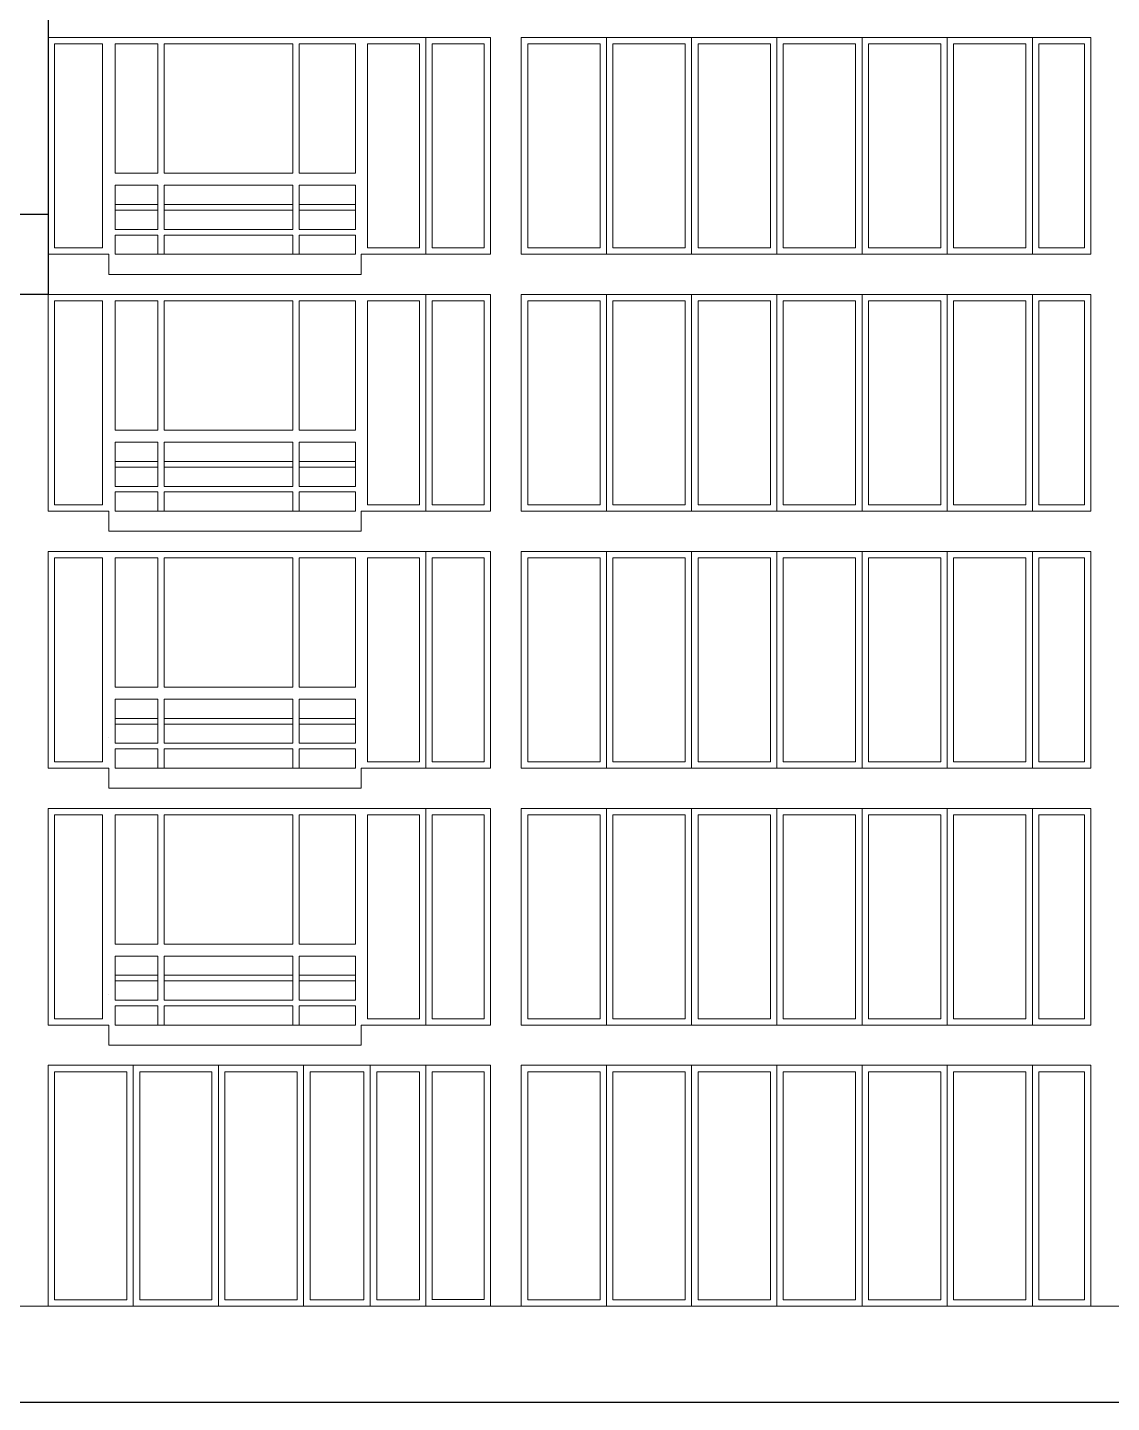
# Model space of a CAD drawing. Header units: millimetres. Extents: x -689206 to 4969298, y -1019800 to 703299.
# Drawn here: x 738165 to 751656, y -796870 to -779745 of the extents above; entities that cross this region are included whole.
import ezdxf

# ---------------------------------------------------------------- set-up
doc = ezdxf.new("R2010")
doc.units = ezdxf.units.MM
doc.layers.add('РАЗМЕРЫ', color=7, linetype='Continuous', lineweight=9)

msp = doc.modelspace()

# ---------------------------------------------------------------- linework, layer by layer
at = {"layer": 'РАЗМЕРЫ', "lineweight": 30, "ltscale": 35}
for p, q in [((738420.7, -775469.6), (738420.7, -783069.6)), ((729698.7, -782069.6), (738420.7, -782069.6)), ((738420.7, -783069.6), (729190.8, -783069.6)), ((767512.8, -796869.6), (729190.8, -796869.6))]:
    msp.add_line(p, q, dxfattribs=at)
at = {"layer": 'РАЗМЕРЫ', "lineweight": 5, "ltscale": 35}
for p, q in [((738420.7, -782569.6), (738420.7, -779869.6)), ((738420.7, -779869.6), (743927.7, -779869.6)), ((743122.6, -782569.6), (743122.6, -779869.6)), ((743927.7, -779869.6), (743927.7, -782569.6)), ((744310.7, -779869.6), (744310.7, -782569.6)), ((744310.7, -779869.6), (751400.7, -779869.6)), ((745370.7, -782489.6), (745370.7, -779869.6)), ((745370.7, -779869.6), (745370.7, -782569.6)), ((745370.7, -782569.6), (745370.7, -779869.6)), ((746430.7, -782489.6), (746430.7, -779869.6)), ((746430.7, -779869.6), (746430.7, -782569.6)), ((746430.7, -782569.6), (746430.7, -779869.6)), ((747490.7, -782489.6), (747490.7, -779869.6)), ((747490.7, -779869.6), (747490.7, -782569.6)), ((747490.7, -782569.6), (747490.7, -779869.6)), ((748550.7, -782489.6), (748550.7, -779869.6)), ((748550.7, -779869.6), (748550.7, -782569.6)), ((748550.7, -782569.6), (748550.7, -779869.6)), ((749610.7, -782489.6), (749610.7, -779869.6)), ((749610.7, -779869.6), (749610.7, -782569.6)), ((749610.7, -782569.6), (749610.7, -779869.6)), ((750670.7, -782489.6), (750670.7, -779869.6)), ((750670.7, -779869.6), (750670.7, -782569.6)), ((750670.7, -782569.6), (750670.7, -779869.6)), ((751400.7, -779869.6), (751400.7, -782569.6)), ((738500.7, -782489.6), (738500.7, -779949.6)), ((738500.7, -779949.6), (739097.4, -779949.6)), ((739097.4, -779949.6), (739097.4, -782489.6)), ((739257.4, -781559.2), (739257.4, -779949.6)), ((739786.1, -779949.6), (739257.4, -779949.6)), ((739786.1, -781559.2), (739786.1, -779949.6)), ((739866.1, -779949.6), (739866.1, -781559.2)), ((741466.1, -779949.6), (739866.1, -779949.6)), ((741466.1, -781559.2), (741466.1, -779949.6)), ((741546.1, -779949.6), (741546.1, -781559.2)), ((742247.4, -779949.6), (741546.1, -779949.6)), ((742247.4, -781559.2), (742247.4, -779949.6)), ((742397.4, -782489.6), (742397.4, -779949.6)), ((742397.4, -779949.6), (743042.6, -779949.6)), ((743042.6, -782489.6), (743042.6, -779949.6)), ((743202.6, -779949.6), (743847.7, -779949.6)), ((743202.6, -779949.6), (743202.6, -782489.6)), ((743847.7, -779949.6), (743847.7, -782489.6)), ((744390.7, -779949.6), (744390.7, -782489.6)), ((744390.7, -779949.6), (745290.7, -779949.6)), ((745290.7, -779949.6), (745290.7, -782489.6)), ((745290.7, -782489.6), (745290.7, -779949.6)), ((745290.7, -782489.6), (745290.7, -779949.6)), ((745450.7, -782489.6), (745450.7, -779949.6)), ((745450.7, -779949.6), (746350.7, -779949.6)), ((746350.7, -779949.6), (746350.7, -782489.6)), ((746350.7, -779949.6), (746350.7, -782489.6)), ((746350.7, -782489.6), (746350.7, -779949.6)), ((746350.7, -782489.6), (746350.7, -779949.6)), ((746510.7, -782489.6), (746510.7, -779949.6)), ((746510.7, -779949.6), (747410.7, -779949.6)), ((747410.7, -779949.6), (747410.7, -782489.6)), ((747410.7, -779949.6), (747410.7, -782489.6)), ((747410.7, -779949.6), (747410.7, -782489.6)), ((747410.7, -782489.6), (747410.7, -779949.6)), ((747410.7, -782489.6), (747410.7, -779949.6)), ((747570.7, -782489.6), (747570.7, -779949.6)), ((747570.7, -779949.6), (748470.7, -779949.6)), ((748470.7, -779949.6), (748470.7, -782489.6)), ((748470.7, -779949.6), (748470.7, -782489.6)), ((748470.7, -779949.6), (748470.7, -782489.6)), ((748470.7, -779949.6), (748470.7, -782489.6)), ((748470.7, -782489.6), (748470.7, -779949.6)), ((748470.7, -782489.6), (748470.7, -779949.6)), ((748630.7, -782489.6), (748630.7, -779949.6)), ((748630.7, -779949.6), (749530.7, -779949.6)), ((749530.7, -779949.6), (749530.7, -782489.6)), ((749530.7, -779949.6), (749530.7, -782489.6)), ((749530.7, -779949.6), (749530.7, -782489.6)), ((749530.7, -779949.6), (749530.7, -782489.6)), ((749530.7, -779949.6), (749530.7, -782489.6)), ((749530.7, -782489.6), (749530.7, -779949.6)), ((749530.7, -782489.6), (749530.7, -779949.6)), ((749690.7, -782489.6), (749690.7, -779949.6)), ((749690.7, -779949.6), (750590.7, -779949.6)), ((750590.7, -779949.6), (750590.7, -782489.6)), ((750590.7, -779949.6), (750590.7, -782489.6)), ((750590.7, -779949.6), (750590.7, -782489.6)), ((750590.7, -779949.6), (750590.7, -782489.6)), ((750590.7, -779949.6), (750590.7, -782489.6)), ((750590.7, -779949.6), (750590.7, -782489.6)), ((750590.7, -782489.6), (750590.7, -779949.6)), ((750590.7, -782489.6), (750590.7, -779949.6)), ((750750.7, -782489.6), (750750.7, -779949.6)), ((750750.7, -779949.6), (751320.7, -779949.6)), ((751320.7, -782489.6), (751320.7, -779949.6)), ((739786.1, -781559.2), (739257.4, -781559.2)), ((741466.1, -781559.2), (739866.1, -781559.2)), ((742247.4, -781559.2), (741546.1, -781559.2)), ((739257.4, -782259.2), (739257.4, -781709.2)), ((739257.4, -781949.2), (739257.4, -781709.2)), ((739257.4, -781709.2), (739786.1, -781709.2)), ((739786.1, -782259.2), (739786.1, -781709.2)), ((739866.1, -781709.2), (739866.1, -782259.2)), ((739866.1, -781709.2), (741466.1, -781709.2)), ((741466.1, -782259.2), (741466.1, -781709.2)), ((741546.1, -781709.2), (741546.1, -782259.2)), ((741546.1, -781709.2), (742247.4, -781709.2)), ((742247.4, -782259.2), (742247.4, -781709.2)), ((739786.1, -781949.2), (739257.4, -781949.2)), ((739257.4, -782259.2), (739257.4, -782019.2)), ((739257.4, -782019.2), (739786.1, -782019.2)), ((741466.1, -781949.2), (739866.1, -781949.2)), ((739866.1, -782019.2), (741466.1, -782019.2)), ((742247.4, -781949.2), (741546.1, -781949.2)), ((741546.1, -782019.2), (742247.4, -782019.2)), ((742247.4, -782019.2), (742247.4, -781949.2)), ((739257.4, -782259.2), (739786.1, -782259.2)), ((739866.1, -782259.2), (741466.1, -782259.2)), ((741546.1, -782259.2), (742247.4, -782259.2)), ((739786.1, -782329.2), (739257.4, -782329.2)), ((739257.4, -782569.6), (739257.4, -782329.2)), ((739786.1, -782569.6), (739786.1, -782329.2)), ((739866.1, -782329.2), (739866.1, -782569.6)), ((741466.1, -782329.2), (739866.1, -782329.2)), ((741466.1, -782569.6), (741466.1, -782329.2)), ((741546.1, -782329.2), (741546.1, -782569.6)), ((742247.4, -782329.2), (741546.1, -782329.2)), ((742247.4, -782569.6), (742247.4, -782329.2)), ((743122.6, -782489.6), (743122.6, -782409.6)), ((743122.6, -782409.6), (743122.6, -782489.6)), ((739177.4, -782569.6), (738420.7, -782569.6)), ((739097.4, -782489.6), (738500.7, -782489.6)), ((739177.4, -782569.6), (739177.4, -782819.6)), ((739177.4, -782569.6), (739177.4, -782819.6)), ((742247.4, -782569.6), (739257.4, -782569.6)), ((739786.1, -782569.6), (739257.4, -782569.6)), ((741466.1, -782569.6), (739866.1, -782569.6)), ((742247.4, -782569.6), (741546.1, -782569.6)), ((743927.7, -782569.6), (742317.4, -782569.6)), ((742317.4, -782569.6), (742317.4, -782819.6)), ((743042.6, -782489.6), (742397.4, -782489.6)), ((743847.7, -782489.6), (743202.6, -782489.6)), ((751400.7, -782569.6), (744310.7, -782569.6)), ((744390.7, -782489.6), (745290.7, -782489.6)), ((744390.7, -782489.6), (745290.7, -782489.6)), ((745450.7, -782489.6), (746350.7, -782489.6)), ((745450.7, -782489.6), (745660.7, -782489.6)), ((746510.7, -782489.6), (747410.7, -782489.6)), ((746930.7, -782489.6), (747410.7, -782489.6)), ((747570.7, -782489.6), (748470.7, -782489.6)), ((747570.7, -782489.6), (748200.7, -782489.6)), ((748630.7, -782489.6), (749530.7, -782489.6)), ((749690.7, -782489.6), (750590.7, -782489.6)), ((750750.7, -782489.6), (751320.7, -782489.6)), ((742317.4, -782819.6), (739177.4, -782819.6)), ((743927.7, -783069.6), (738420.7, -783069.6)), ((738420.7, -783069.6), (738420.7, -785769.6)), ((743122.6, -785769.6), (743122.6, -783069.6)), ((743927.7, -783069.6), (743927.7, -785769.6)), ((744310.7, -783069.6), (744310.7, -785769.6)), ((751400.7, -783069.6), (744310.7, -783069.6)), ((745370.7, -785689.6), (745370.7, -783069.6)), ((745370.7, -783069.6), (745370.7, -785769.6)), ((745370.7, -785769.6), (745370.7, -783069.6)), ((746430.7, -785689.6), (746430.7, -783069.6)), ((746430.7, -783069.6), (746430.7, -785769.6)), ((746430.7, -785769.6), (746430.7, -783069.6)), ((747490.7, -785689.6), (747490.7, -783069.6)), ((747490.7, -783069.6), (747490.7, -785769.6)), ((747490.7, -785769.6), (747490.7, -783069.6)), ((748550.7, -785689.6), (748550.7, -783069.6)), ((748550.7, -783069.6), (748550.7, -785769.6)), ((748550.7, -785769.6), (748550.7, -783069.6)), ((749610.7, -785689.6), (749610.7, -783069.6)), ((749610.7, -783069.6), (749610.7, -785769.6)), ((749610.7, -785769.6), (749610.7, -783069.6)), ((750670.7, -785689.6), (750670.7, -783069.6)), ((750670.7, -783069.6), (750670.7, -785769.6)), ((750670.7, -785769.6), (750670.7, -783069.6)), ((751400.7, -783069.6), (751400.7, -785769.6)), ((738500.7, -785689.6), (738500.7, -783149.6)), ((738500.7, -783149.6), (739097.4, -783149.6)), ((739097.4, -783149.6), (739097.4, -785689.6)), ((739257.4, -784759.2), (739257.4, -783149.6)), ((739786.1, -783149.6), (739257.4, -783149.6)), ((739786.1, -784759.2), (739786.1, -783149.6)), ((739866.1, -783149.6), (739866.1, -784759.2)), ((741466.1, -783149.6), (739866.1, -783149.6)), ((741466.1, -784759.2), (741466.1, -783149.6)), ((741546.1, -783149.6), (741546.1, -784759.2)), ((742247.4, -783149.6), (741546.1, -783149.6)), ((742247.4, -784759.2), (742247.4, -783149.6)), ((742397.4, -785689.6), (742397.4, -783149.6)), ((742397.4, -783149.6), (743042.6, -783149.6)), ((743042.6, -785689.6), (743042.6, -783149.6)), ((743202.6, -783149.6), (743847.7, -783149.6)), ((743202.6, -783149.6), (743202.6, -785689.6)), ((743847.7, -783149.6), (743847.7, -785689.6)), ((744390.7, -783149.6), (744390.7, -785689.6)), ((744390.7, -783149.6), (745290.7, -783149.6)), ((745290.7, -783149.6), (745290.7, -785689.6)), ((745290.7, -785689.6), (745290.7, -783149.6)), ((745290.7, -785689.6), (745290.7, -783149.6)), ((745450.7, -785689.6), (745450.7, -783149.6)), ((745450.7, -783149.6), (746350.7, -783149.6)), ((746350.7, -783149.6), (746350.7, -785689.6)), ((746350.7, -783149.6), (746350.7, -785689.6)), ((746350.7, -785689.6), (746350.7, -783149.6)), ((746350.7, -785689.6), (746350.7, -783149.6)), ((746510.7, -785689.6), (746510.7, -783149.6)), ((746510.7, -783149.6), (747410.7, -783149.6)), ((747410.7, -783149.6), (747410.7, -785689.6)), ((747410.7, -783149.6), (747410.7, -785689.6)), ((747410.7, -783149.6), (747410.7, -785689.6)), ((747410.7, -785689.6), (747410.7, -783149.6)), ((747410.7, -785689.6), (747410.7, -783149.6)), ((747570.7, -785689.6), (747570.7, -783149.6)), ((747570.7, -783149.6), (748470.7, -783149.6)), ((748470.7, -783149.6), (748470.7, -785689.6)), ((748470.7, -783149.6), (748470.7, -785689.6)), ((748470.7, -783149.6), (748470.7, -785689.6)), ((748470.7, -783149.6), (748470.7, -785689.6)), ((748470.7, -785689.6), (748470.7, -783149.6)), ((748470.7, -785689.6), (748470.7, -783149.6)), ((748630.7, -785689.6), (748630.7, -783149.6)), ((748630.7, -783149.6), (749530.7, -783149.6)), ((749530.7, -783149.6), (749530.7, -785689.6)), ((749530.7, -783149.6), (749530.7, -785689.6)), ((749530.7, -783149.6), (749530.7, -785689.6)), ((749530.7, -783149.6), (749530.7, -785689.6)), ((749530.7, -783149.6), (749530.7, -785689.6)), ((749530.7, -785689.6), (749530.7, -783149.6)), ((749530.7, -785689.6), (749530.7, -783149.6)), ((749690.7, -785689.6), (749690.7, -783149.6)), ((749690.7, -783149.6), (750590.7, -783149.6)), ((750590.7, -783149.6), (750590.7, -785689.6)), ((750590.7, -783149.6), (750590.7, -785689.6)), ((750590.7, -783149.6), (750590.7, -785689.6)), ((750590.7, -783149.6), (750590.7, -785689.6)), ((750590.7, -783149.6), (750590.7, -785689.6)), ((750590.7, -783149.6), (750590.7, -785689.6)), ((750590.7, -785689.6), (750590.7, -783149.6)), ((750590.7, -785689.6), (750590.7, -783149.6)), ((750750.7, -785689.6), (750750.7, -783149.6)), ((750750.7, -783149.6), (751320.7, -783149.6)), ((751320.7, -785689.6), (751320.7, -783149.6)), ((739786.1, -784759.2), (739257.4, -784759.2)), ((741466.1, -784759.2), (739866.1, -784759.2)), ((742247.4, -784759.2), (741546.1, -784759.2)), ((739257.4, -785459.2), (739257.4, -784909.2)), ((739257.4, -785149.2), (739257.4, -784909.2)), ((739257.4, -784909.2), (739786.1, -784909.2)), ((739786.1, -785459.2), (739786.1, -784909.2)), ((739866.1, -784909.2), (739866.1, -785459.2)), ((739866.1, -784909.2), (741466.1, -784909.2)), ((741466.1, -785459.2), (741466.1, -784909.2)), ((741546.1, -784909.2), (741546.1, -785459.2)), ((741546.1, -784909.2), (742247.4, -784909.2)), ((742247.4, -785459.2), (742247.4, -784909.2)), ((739786.1, -785149.2), (739257.4, -785149.2)), ((741466.1, -785149.2), (739866.1, -785149.2)), ((742247.4, -785149.2), (741546.1, -785149.2)), ((742247.4, -785219.2), (742247.4, -785149.2)), ((739257.4, -785459.2), (739257.4, -785219.2)), ((739257.4, -785219.2), (739786.1, -785219.2)), ((739866.1, -785219.2), (741466.1, -785219.2)), ((741546.1, -785219.2), (742247.4, -785219.2)), ((739257.4, -785459.2), (739786.1, -785459.2)), ((739866.1, -785459.2), (741466.1, -785459.2)), ((741546.1, -785459.2), (742247.4, -785459.2)), ((739097.4, -785689.6), (738500.7, -785689.6)), ((739786.1, -785529.2), (739257.4, -785529.2)), ((739257.4, -785769.6), (739257.4, -785529.2)), ((739786.1, -785769.6), (739786.1, -785529.2)), ((739866.1, -785529.2), (739866.1, -785769.6)), ((741466.1, -785529.2), (739866.1, -785529.2)), ((741466.1, -785769.6), (741466.1, -785529.2)), ((741546.1, -785529.2), (741546.1, -785769.6)), ((742247.4, -785529.2), (741546.1, -785529.2)), ((742247.4, -785769.6), (742247.4, -785529.2)), ((743042.6, -785689.6), (742397.4, -785689.6)), ((743122.6, -785689.6), (743122.6, -785609.6)), ((743122.6, -785609.6), (743122.6, -785689.6)), ((743847.7, -785689.6), (743202.6, -785689.6)), ((744390.7, -785689.6), (745290.7, -785689.6)), ((744390.7, -785689.6), (745290.7, -785689.6)), ((745450.7, -785689.6), (746350.7, -785689.6)), ((745450.7, -785689.6), (745660.7, -785689.6)), ((746510.7, -785689.6), (747410.7, -785689.6)), ((746930.7, -785689.6), (747410.7, -785689.6)), ((747570.7, -785689.6), (748470.7, -785689.6)), ((747570.7, -785689.6), (748200.7, -785689.6)), ((748630.7, -785689.6), (749530.7, -785689.6)), ((749690.7, -785689.6), (750590.7, -785689.6)), ((750750.7, -785689.6), (751320.7, -785689.6)), ((738420.7, -785769.6), (739177.4, -785769.6)), ((739177.4, -785769.6), (739177.4, -786019.6)), ((739177.4, -785769.6), (739177.4, -786019.6)), ((739257.4, -785769.6), (742247.4, -785769.6)), ((739257.4, -785769.6), (739786.1, -785769.6)), ((739866.1, -785769.6), (741466.1, -785769.6)), ((741546.1, -785769.6), (742247.4, -785769.6)), ((742317.4, -785769.6), (743927.7, -785769.6)), ((742317.4, -785769.6), (742317.4, -786019.6)), ((744310.7, -785769.6), (751400.7, -785769.6)), ((742317.4, -786019.6), (739177.4, -786019.6)), ((743927.7, -786269.6), (738420.7, -786269.6)), ((738420.7, -786269.6), (738420.7, -788969.6)), ((738500.7, -788889.6), (738500.7, -786349.6)), ((738500.7, -786349.6), (739097.4, -786349.6)), ((739097.4, -786349.6), (739097.4, -788889.6)), ((739257.4, -787959.2), (739257.4, -786349.6)), ((739786.1, -786349.6), (739257.4, -786349.6)), ((739786.1, -787959.2), (739786.1, -786349.6)), ((739866.1, -786349.6), (739866.1, -787959.2)), ((741466.1, -786349.6), (739866.1, -786349.6)), ((741466.1, -787959.2), (741466.1, -786349.6)), ((741546.1, -786349.6), (741546.1, -787959.2)), ((742247.4, -786349.6), (741546.1, -786349.6)), ((742247.4, -787959.2), (742247.4, -786349.6)), ((742397.4, -788889.6), (742397.4, -786349.6)), ((742397.4, -786349.6), (743042.6, -786349.6)), ((743042.6, -788889.6), (743042.6, -786349.6)), ((743122.6, -788969.6), (743122.6, -786269.6)), ((743202.6, -786349.6), (743847.7, -786349.6)), ((743202.6, -786349.6), (743202.6, -788889.6)), ((743847.7, -786349.6), (743847.7, -788889.6)), ((743927.7, -786269.6), (743927.7, -788969.6)), ((744310.7, -786269.6), (744310.7, -788969.6)), ((751400.7, -786269.6), (744310.7, -786269.6)), ((744390.7, -786349.6), (744390.7, -788889.6)), ((744390.7, -786349.6), (745290.7, -786349.6)), ((745290.7, -786349.6), (745290.7, -788889.6)), ((745290.7, -788889.6), (745290.7, -786349.6)), ((745290.7, -788889.6), (745290.7, -786349.6)), ((745370.7, -788889.6), (745370.7, -786269.6)), ((745370.7, -786269.6), (745370.7, -788969.6)), ((745370.7, -788969.6), (745370.7, -786269.6)), ((745450.7, -788889.6), (745450.7, -786349.6)), ((745450.7, -786349.6), (746350.7, -786349.6)), ((746350.7, -786349.6), (746350.7, -788889.6)), ((746350.7, -786349.6), (746350.7, -788889.6)), ((746350.7, -788889.6), (746350.7, -786349.6)), ((746350.7, -788889.6), (746350.7, -786349.6)), ((746430.7, -788889.6), (746430.7, -786269.6)), ((746430.7, -786269.6), (746430.7, -788969.6)), ((746430.7, -788969.6), (746430.7, -786269.6)), ((746510.7, -788889.6), (746510.7, -786349.6)), ((746510.7, -786349.6), (747410.7, -786349.6)), ((747410.7, -786349.6), (747410.7, -788889.6)), ((747410.7, -786349.6), (747410.7, -788889.6)), ((747410.7, -786349.6), (747410.7, -788889.6)), ((747410.7, -788889.6), (747410.7, -786349.6)), ((747410.7, -788889.6), (747410.7, -786349.6)), ((747490.7, -788889.6), (747490.7, -786269.6)), ((747490.7, -786269.6), (747490.7, -788969.6)), ((747490.7, -788969.6), (747490.7, -786269.6)), ((747570.7, -788889.6), (747570.7, -786349.6)), ((747570.7, -786349.6), (748470.7, -786349.6)), ((748470.7, -786349.6), (748470.7, -788889.6)), ((748470.7, -786349.6), (748470.7, -788889.6)), ((748470.7, -786349.6), (748470.7, -788889.6)), ((748470.7, -786349.6), (748470.7, -788889.6)), ((748470.7, -788889.6), (748470.7, -786349.6)), ((748470.7, -788889.6), (748470.7, -786349.6)), ((748550.7, -788889.6), (748550.7, -786269.6)), ((748550.7, -786269.6), (748550.7, -788969.6)), ((748550.7, -788969.6), (748550.7, -786269.6)), ((748630.7, -788889.6), (748630.7, -786349.6)), ((748630.7, -786349.6), (749530.7, -786349.6)), ((749530.7, -786349.6), (749530.7, -788889.6)), ((749530.7, -786349.6), (749530.7, -788889.6)), ((749530.7, -786349.6), (749530.7, -788889.6)), ((749530.7, -786349.6), (749530.7, -788889.6)), ((749530.7, -786349.6), (749530.7, -788889.6)), ((749530.7, -788889.6), (749530.7, -786349.6)), ((749530.7, -788889.6), (749530.7, -786349.6)), ((749610.7, -788889.6), (749610.7, -786269.6)), ((749610.7, -786269.6), (749610.7, -788969.6)), ((749610.7, -788969.6), (749610.7, -786269.6)), ((749690.7, -788889.6), (749690.7, -786349.6)), ((749690.7, -786349.6), (750590.7, -786349.6)), ((750590.7, -786349.6), (750590.7, -788889.6)), ((750590.7, -786349.6), (750590.7, -788889.6)), ((750590.7, -786349.6), (750590.7, -788889.6)), ((750590.7, -786349.6), (750590.7, -788889.6)), ((750590.7, -786349.6), (750590.7, -788889.6)), ((750590.7, -786349.6), (750590.7, -788889.6)), ((750590.7, -788889.6), (750590.7, -786349.6)), ((750590.7, -788889.6), (750590.7, -786349.6)), ((750670.7, -788889.6), (750670.7, -786269.6)), ((750670.7, -786269.6), (750670.7, -788969.6)), ((750670.7, -788969.6), (750670.7, -786269.6)), ((750750.7, -788889.6), (750750.7, -786349.6)), ((750750.7, -786349.6), (751320.7, -786349.6)), ((751320.7, -788889.6), (751320.7, -786349.6)), ((751400.7, -786269.6), (751400.7, -788969.6)), ((739786.1, -787959.2), (739257.4, -787959.2)), ((741466.1, -787959.2), (739866.1, -787959.2)), ((742247.4, -787959.2), (741546.1, -787959.2)), ((739257.4, -788659.2), (739257.4, -788109.2)), ((739257.4, -788349.2), (739257.4, -788109.2)), ((739257.4, -788109.2), (739786.1, -788109.2)), ((739786.1, -788659.2), (739786.1, -788109.2)), ((739866.1, -788109.2), (739866.1, -788659.2)), ((739866.1, -788109.2), (741466.1, -788109.2)), ((741466.1, -788659.2), (741466.1, -788109.2)), ((741546.1, -788109.2), (741546.1, -788659.2)), ((741546.1, -788109.2), (742247.4, -788109.2)), ((742247.4, -788659.2), (742247.4, -788109.2)), ((739786.1, -788349.2), (739257.4, -788349.2)), ((739257.4, -788659.2), (739257.4, -788419.2)), ((739257.4, -788419.2), (739786.1, -788419.2)), ((741466.1, -788349.2), (739866.1, -788349.2)), ((739866.1, -788419.2), (741466.1, -788419.2)), ((742247.4, -788349.2), (741546.1, -788349.2)), ((741546.1, -788419.2), (742247.4, -788419.2)), ((742247.4, -788419.2), (742247.4, -788349.2)), ((739177.4, -788589.2), (739177.4, -788589.2)), ((739257.4, -788659.2), (739786.1, -788659.2)), ((739786.1, -788729.2), (739257.4, -788729.2)), ((739257.4, -788969.6), (739257.4, -788729.2)), ((739786.1, -788969.6), (739786.1, -788729.2)), ((739866.1, -788659.2), (741466.1, -788659.2)), ((739866.1, -788729.2), (739866.1, -788969.6)), ((741466.1, -788729.2), (739866.1, -788729.2)), ((741466.1, -788969.6), (741466.1, -788729.2)), ((741546.1, -788659.2), (742247.4, -788659.2)), ((741546.1, -788729.2), (741546.1, -788969.6)), ((742247.4, -788729.2), (741546.1, -788729.2)), ((742247.4, -788969.6), (742247.4, -788729.2)), ((739097.4, -788889.6), (738500.7, -788889.6)), ((743042.6, -788889.6), (742397.4, -788889.6)), ((743122.6, -788889.6), (743122.6, -788809.6)), ((743122.6, -788809.6), (743122.6, -788889.6)), ((743847.7, -788889.6), (743202.6, -788889.6)), ((744390.7, -788889.6), (745290.7, -788889.6)), ((744390.7, -788889.6), (745290.7, -788889.6)), ((745450.7, -788889.6), (746350.7, -788889.6)), ((745450.7, -788889.6), (745660.7, -788889.6)), ((746510.7, -788889.6), (747410.7, -788889.6)), ((746930.7, -788889.6), (747410.7, -788889.6)), ((747570.7, -788889.6), (748470.7, -788889.6)), ((747570.7, -788889.6), (748200.7, -788889.6)), ((748630.7, -788889.6), (749530.7, -788889.6)), ((749690.7, -788889.6), (750590.7, -788889.6)), ((750750.7, -788889.6), (751320.7, -788889.6)), ((738420.7, -788969.6), (739177.4, -788969.6)), ((739177.4, -788969.6), (739177.4, -789219.6)), ((739177.4, -788969.6), (739177.4, -789219.6)), ((739177.4, -788969.6), (739177.4, -789019.6)), ((739177.4, -789219.6), (739177.4, -789019.6)), ((739257.4, -788969.6), (742247.4, -788969.6)), ((739257.4, -788969.6), (739786.1, -788969.6)), ((739866.1, -788969.6), (741466.1, -788969.6)), ((741546.1, -788969.6), (742247.4, -788969.6)), ((742317.4, -788969.6), (743927.7, -788969.6)), ((742317.4, -788969.6), (742317.4, -789219.6)), ((742317.4, -789019.6), (742317.4, -789219.6)), ((744310.7, -788969.6), (751400.7, -788969.6)), ((742317.4, -789219.6), (739177.4, -789219.6)), ((743927.7, -789469.6), (738420.7, -789469.6)), ((738420.7, -789469.6), (738420.7, -792169.6)), ((738500.7, -792089.6), (738500.7, -789549.6)), ((738500.7, -789549.6), (739097.4, -789549.6)), ((739097.4, -789549.6), (739097.4, -792089.6)), ((739257.4, -791159.2), (739257.4, -789549.6)), ((739786.1, -789549.6), (739257.4, -789549.6)), ((739786.1, -791159.2), (739786.1, -789549.6)), ((739866.1, -789549.6), (739866.1, -791159.2)), ((741466.1, -789549.6), (739866.1, -789549.6)), ((741466.1, -791159.2), (741466.1, -789549.6)), ((741546.1, -789549.6), (741546.1, -791159.2)), ((742247.4, -789549.6), (741546.1, -789549.6)), ((742247.4, -791159.2), (742247.4, -789549.6)), ((742397.4, -792089.6), (742397.4, -789549.6)), ((742397.4, -789549.6), (743042.6, -789549.6)), ((743042.6, -792089.6), (743042.6, -789549.6)), ((743122.6, -792169.6), (743122.6, -789469.6)), ((743202.6, -789549.6), (743847.7, -789549.6)), ((743202.6, -789549.6), (743202.6, -792089.6)), ((743847.7, -789549.6), (743847.7, -792089.6)), ((743927.7, -789469.6), (743927.7, -792169.6)), ((744310.7, -789469.6), (744310.7, -792169.6)), ((751400.7, -789469.6), (744310.7, -789469.6)), ((744310.7, -789469.6), (744310.7, -789549.6)), ((744390.7, -789549.6), (744390.7, -792089.6)), ((744390.7, -789549.6), (745290.7, -789549.6)), ((745290.7, -789549.6), (745290.7, -792089.6)), ((745290.7, -792089.6), (745290.7, -789549.6)), ((745290.7, -792089.6), (745290.7, -789549.6)), ((745370.7, -792089.6), (745370.7, -789469.6)), ((745370.7, -789469.6), (745370.7, -792169.6)), ((745370.7, -792169.6), (745370.7, -789469.6)), ((745450.7, -792089.6), (745450.7, -789549.6)), ((745450.7, -789549.6), (746350.7, -789549.6)), ((746350.7, -789549.6), (746350.7, -792089.6)), ((746350.7, -789549.6), (746350.7, -792089.6)), ((746350.7, -792089.6), (746350.7, -789549.6)), ((746350.7, -792089.6), (746350.7, -789549.6)), ((746430.7, -792089.6), (746430.7, -789469.6)), ((746430.7, -789469.6), (746430.7, -792169.6)), ((746430.7, -792169.6), (746430.7, -789469.6)), ((746510.7, -792089.6), (746510.7, -789549.6)), ((746510.7, -789549.6), (747410.7, -789549.6)), ((747410.7, -789549.6), (747410.7, -792089.6)), ((747410.7, -789549.6), (747410.7, -792089.6)), ((747410.7, -789549.6), (747410.7, -792089.6)), ((747410.7, -792089.6), (747410.7, -789549.6)), ((747410.7, -792089.6), (747410.7, -789549.6)), ((747490.7, -792089.6), (747490.7, -789469.6)), ((747490.7, -789469.6), (747490.7, -792169.6)), ((747490.7, -792169.6), (747490.7, -789469.6)), ((747570.7, -792089.6), (747570.7, -789549.6)), ((747570.7, -789549.6), (748470.7, -789549.6)), ((748470.7, -789549.6), (748470.7, -792089.6)), ((748470.7, -789549.6), (748470.7, -792089.6)), ((748470.7, -789549.6), (748470.7, -792089.6)), ((748470.7, -789549.6), (748470.7, -792089.6)), ((748470.7, -792089.6), (748470.7, -789549.6)), ((748470.7, -792089.6), (748470.7, -789549.6)), ((748550.7, -792089.6), (748550.7, -789469.6)), ((748550.7, -789469.6), (748550.7, -792169.6)), ((748550.7, -792169.6), (748550.7, -789469.6)), ((748630.7, -792089.6), (748630.7, -789549.6)), ((748630.7, -789549.6), (749530.7, -789549.6)), ((749530.7, -789549.6), (749530.7, -792089.6)), ((749530.7, -789549.6), (749530.7, -792089.6)), ((749530.7, -789549.6), (749530.7, -792089.6)), ((749530.7, -789549.6), (749530.7, -792089.6)), ((749530.7, -789549.6), (749530.7, -792089.6)), ((749530.7, -792089.6), (749530.7, -789549.6)), ((749530.7, -792089.6), (749530.7, -789549.6)), ((749610.7, -792089.6), (749610.7, -789469.6)), ((749610.7, -789469.6), (749610.7, -792169.6)), ((749610.7, -792169.6), (749610.7, -789469.6)), ((749690.7, -792089.6), (749690.7, -789549.6)), ((749690.7, -789549.6), (750590.7, -789549.6)), ((750590.7, -789549.6), (750590.7, -792089.6)), ((750590.7, -789549.6), (750590.7, -792089.6)), ((750590.7, -789549.6), (750590.7, -792089.6)), ((750590.7, -789549.6), (750590.7, -792089.6)), ((750590.7, -789549.6), (750590.7, -792089.6)), ((750590.7, -789549.6), (750590.7, -792089.6)), ((750590.7, -792089.6), (750590.7, -789549.6)), ((750590.7, -792089.6), (750590.7, -789549.6)), ((750670.7, -792089.6), (750670.7, -789469.6)), ((750670.7, -789469.6), (750670.7, -792169.6)), ((750670.7, -792169.6), (750670.7, -789469.6)), ((750750.7, -792089.6), (750750.7, -789549.6)), ((750750.7, -789549.6), (751320.7, -789549.6)), ((751320.7, -792089.6), (751320.7, -789549.6)), ((751400.7, -789469.6), (751400.7, -792169.6)), ((739786.1, -791159.2), (739257.4, -791159.2)), ((741466.1, -791159.2), (739866.1, -791159.2)), ((742247.4, -791159.2), (741546.1, -791159.2)), ((739257.4, -791859.2), (739257.4, -791309.2)), ((739257.4, -791549.2), (739257.4, -791309.2)), ((739257.4, -791309.2), (739786.1, -791309.2)), ((739786.1, -791859.2), (739786.1, -791309.2)), ((739866.1, -791309.2), (739866.1, -791859.2)), ((739866.1, -791309.2), (741466.1, -791309.2)), ((741466.1, -791859.2), (741466.1, -791309.2)), ((741546.1, -791309.2), (741546.1, -791859.2)), ((741546.1, -791309.2), (742247.4, -791309.2)), ((742247.4, -791859.2), (742247.4, -791309.2)), ((739786.1, -791549.2), (739257.4, -791549.2)), ((739257.4, -791859.2), (739257.4, -791619.2)), ((739257.4, -791619.2), (739786.1, -791619.2)), ((741466.1, -791549.2), (739866.1, -791549.2)), ((739866.1, -791619.2), (741466.1, -791619.2)), ((742247.4, -791549.2), (741546.1, -791549.2)), ((741546.1, -791619.2), (742247.4, -791619.2)), ((742247.4, -791619.2), (742247.4, -791549.2)), ((739177.4, -791789.2), (739177.4, -791789.2)), ((739257.4, -791859.2), (739786.1, -791859.2)), ((739866.1, -791859.2), (741466.1, -791859.2)), ((741546.1, -791859.2), (742247.4, -791859.2)), ((739786.1, -791929.2), (739257.4, -791929.2)), ((739257.4, -792169.6), (739257.4, -791929.2)), ((739786.1, -792169.6), (739786.1, -791929.2)), ((739866.1, -791929.2), (739866.1, -792169.6)), ((741466.1, -791929.2), (739866.1, -791929.2)), ((741466.1, -792169.6), (741466.1, -791929.2)), ((741546.1, -791929.2), (741546.1, -792169.6)), ((742247.4, -791929.2), (741546.1, -791929.2)), ((742247.4, -792169.6), (742247.4, -791929.2)), ((743122.6, -792089.6), (743122.6, -792009.6)), ((743122.6, -792009.6), (743122.6, -792089.6)), ((738420.7, -792169.6), (739177.4, -792169.6)), ((739097.4, -792089.6), (738500.7, -792089.6)), ((739177.4, -792169.6), (739177.4, -792219.6)), ((739257.4, -792169.6), (742247.4, -792169.6)), ((739257.4, -792169.6), (739786.1, -792169.6)), ((739866.1, -792169.6), (741466.1, -792169.6)), ((741546.1, -792169.6), (742247.4, -792169.6)), ((742317.4, -792169.6), (743927.7, -792169.6)), ((742317.4, -792169.6), (742317.4, -792419.6)), ((743042.6, -792089.6), (742397.4, -792089.6)), ((743847.7, -792089.6), (743202.6, -792089.6)), ((743927.7, -792169.6), (743927.7, -792089.6)), ((744310.7, -792169.6), (751400.7, -792169.6)), ((744390.7, -792089.6), (745290.7, -792089.6)), ((744390.7, -792089.6), (745290.7, -792089.6)), ((745450.7, -792089.6), (746350.7, -792089.6)), ((745450.7, -792089.6), (745660.7, -792089.6)), ((746510.7, -792089.6), (747410.7, -792089.6)), ((746930.7, -792089.6), (747410.7, -792089.6)), ((747570.7, -792089.6), (748470.7, -792089.6)), ((747570.7, -792089.6), (748200.7, -792089.6)), ((748630.7, -792089.6), (749530.7, -792089.6)), ((749690.7, -792089.6), (750590.7, -792089.6)), ((750750.7, -792089.6), (751320.7, -792089.6)), ((739177.4, -792419.6), (739177.4, -792219.6)), ((742317.4, -792419.6), (739177.4, -792419.6)), ((743927.7, -792669.6), (738420.7, -792669.6)), ((738420.7, -792669.6), (738500.7, -792669.6)), ((738500.7, -792669.6), (738420.7, -792669.6)), ((738420.7, -792669.6), (738420.7, -795669.6)), ((739480.7, -795669.6), (739480.7, -792669.6)), ((740540.7, -795669.6), (740540.7, -792669.6)), ((741600.7, -795669.6), (741600.7, -792669.6)), ((742430.7, -795669.6), (742430.7, -792669.6)), ((743122.6, -795669.6), (743122.6, -792669.6)), ((743927.7, -792669.6), (743927.7, -795669.6)), ((744310.7, -792669.6), (744310.7, -795669.6)), ((751400.7, -792669.6), (744310.7, -792669.6)), ((744310.7, -792669.6), (744390.7, -792669.6)), ((745370.7, -795669.6), (745370.7, -792669.6)), ((746430.7, -795669.6), (746430.7, -792669.6)), ((747490.7, -795669.6), (747490.7, -792669.6)), ((748550.7, -795669.6), (748550.7, -792669.6)), ((749610.7, -795669.6), (749610.7, -792669.6)), ((750670.7, -795669.6), (750670.7, -792669.6)), ((751400.7, -792669.6), (751400.7, -795669.6)), ((738500.7, -792749.6), (738500.7, -795589.6)), ((739400.7, -792749.6), (738500.7, -792749.6)), ((738500.7, -792749.6), (739400.7, -792749.6)), ((739400.7, -792749.6), (739400.7, -795589.6)), ((739400.7, -792749.6), (739400.7, -795589.6)), ((739400.7, -795589.6), (739400.7, -792749.6)), ((739400.7, -795589.6), (739400.7, -792749.6)), ((739480.7, -795589.6), (739480.7, -792749.6)), ((739480.7, -792749.6), (739480.7, -795669.6)), ((740460.7, -792749.6), (739560.7, -792749.6)), ((739560.7, -795589.6), (739560.7, -792749.6)), ((739560.7, -792749.6), (740460.7, -792749.6)), ((739770.7, -792749.6), (740460.7, -792749.6)), ((740460.7, -792749.6), (740460.7, -795589.6)), ((740460.7, -792749.6), (740460.7, -795589.6)), ((740460.7, -792749.6), (740460.7, -795589.6)), ((740460.7, -795589.6), (740460.7, -792749.6)), ((740460.7, -795589.6), (740460.7, -792749.6)), ((740540.7, -795589.6), (740540.7, -792749.6)), ((740540.7, -792749.6), (740540.7, -795669.6)), ((741520.7, -792749.6), (740620.7, -792749.6)), ((740620.7, -792749.6), (741040.7, -792749.6)), ((740620.7, -795589.6), (740620.7, -792749.6)), ((740620.7, -792749.6), (741520.7, -792749.6)), ((741520.7, -792749.6), (741520.7, -795589.6)), ((741520.7, -792749.6), (741520.7, -795589.6)), ((741520.7, -792749.6), (741520.7, -795589.6)), ((741520.7, -792749.6), (741520.7, -795589.6)), ((741520.7, -795589.6), (741520.7, -792749.6)), ((741520.7, -795589.6), (741520.7, -792749.6)), ((741600.7, -795589.6), (741600.7, -792749.6)), ((741600.7, -792749.6), (741600.7, -795669.6)), ((742350.7, -792749.6), (741680.7, -792749.6)), ((741680.7, -795589.6), (741680.7, -792749.6)), ((742350.7, -795589.6), (742350.7, -792749.6)), ((743042.6, -792749.6), (742510.7, -792749.6)), ((742510.7, -795589.2), (742510.7, -792749.6)), ((743042.6, -795589.6), (743042.6, -792749.6)), ((743847.7, -792749.6), (743202.6, -792749.6)), ((743202.6, -792749.6), (743202.6, -795589.6)), ((743847.7, -795588.5), (743847.7, -792749.6)), ((744390.7, -792749.6), (744390.7, -795589.6)), ((745290.7, -792749.6), (744390.7, -792749.6)), ((744390.7, -792749.6), (745290.7, -792749.6)), ((745290.7, -792749.6), (745290.7, -795589.6)), ((745290.7, -795589.6), (745290.7, -792749.6)), ((745290.7, -795589.6), (745290.7, -792749.6)), ((745370.7, -795589.6), (745370.7, -792749.6)), ((745370.7, -792749.6), (745370.7, -795669.6)), ((746350.7, -792749.6), (745450.7, -792749.6)), ((745450.7, -795589.6), (745450.7, -792749.6)), ((745450.7, -792749.6), (746350.7, -792749.6)), ((745660.7, -792749.6), (746350.7, -792749.6)), ((746350.7, -792749.6), (746350.7, -795589.6)), ((746350.7, -792749.6), (746350.7, -795589.6)), ((746350.7, -795589.6), (746350.7, -792749.6)), ((746350.7, -795589.6), (746350.7, -792749.6)), ((746430.7, -795589.6), (746430.7, -792749.6)), ((746430.7, -792749.6), (746430.7, -795669.6)), ((747410.7, -792749.6), (746510.7, -792749.6)), ((746510.7, -792749.6), (746930.7, -792749.6)), ((746510.7, -795589.6), (746510.7, -792749.6)), ((746510.7, -792749.6), (747410.7, -792749.6)), ((747410.7, -792749.6), (747410.7, -795589.6)), ((747410.7, -792749.6), (747410.7, -795589.6)), ((747410.7, -792749.6), (747410.7, -795589.6)), ((747410.7, -795589.6), (747410.7, -792749.6)), ((747410.7, -795589.6), (747410.7, -792749.6)), ((747490.7, -795589.6), (747490.7, -792749.6)), ((747490.7, -792749.6), (747490.7, -795669.6)), ((748470.7, -792749.6), (747570.7, -792749.6)), ((747570.7, -795589.6), (747570.7, -792749.6)), ((747570.7, -792749.6), (748470.7, -792749.6)), ((748470.7, -792749.6), (748470.7, -795589.6)), ((748470.7, -792749.6), (748470.7, -795589.6)), ((748470.7, -792749.6), (748470.7, -795589.6)), ((748470.7, -792749.6), (748470.7, -795589.6)), ((748470.7, -795589.6), (748470.7, -792749.6)), ((748470.7, -795589.6), (748470.7, -792749.6)), ((748550.7, -795589.6), (748550.7, -792749.6)), ((748550.7, -792749.6), (748550.7, -795669.6)), ((749530.7, -792749.6), (748630.7, -792749.6)), ((748630.7, -795589.6), (748630.7, -792749.6)), ((748630.7, -792749.6), (749530.7, -792749.6)), ((749530.7, -792749.6), (749530.7, -795589.6)), ((749530.7, -792749.6), (749530.7, -795589.6)), ((749530.7, -792749.6), (749530.7, -795589.6)), ((749530.7, -792749.6), (749530.7, -795589.6)), ((749530.7, -792749.6), (749530.7, -795589.6)), ((749530.7, -795589.6), (749530.7, -792749.6)), ((749530.7, -795589.6), (749530.7, -792749.6)), ((749610.7, -795589.6), (749610.7, -792749.6)), ((749610.7, -792749.6), (749610.7, -795669.6)), ((750590.7, -792749.6), (749690.7, -792749.6)), ((749690.7, -795589.6), (749690.7, -792749.6)), ((749690.7, -792749.6), (750590.7, -792749.6)), ((750590.7, -792749.6), (750590.7, -795589.6)), ((750590.7, -792749.6), (750590.7, -795589.6)), ((750590.7, -792749.6), (750590.7, -795589.6)), ((750590.7, -792749.6), (750590.7, -795589.6)), ((750590.7, -792749.6), (750590.7, -795589.6)), ((750590.7, -792749.6), (750590.7, -795589.6)), ((750590.7, -795589.6), (750590.7, -792749.6)), ((750590.7, -795589.6), (750590.7, -792749.6)), ((750670.7, -795589.6), (750670.7, -792749.6)), ((750670.7, -792749.6), (750670.7, -795669.6)), ((751320.7, -792749.6), (750750.7, -792749.6)), ((750750.7, -795589.6), (750750.7, -792749.6)), ((751320.7, -795589.6), (751320.7, -792749.6)), ((738500.7, -795589.6), (739400.7, -795589.6)), ((738500.7, -795589.6), (739400.7, -795589.6)), ((739560.7, -795589.6), (740460.7, -795589.6)), ((739560.7, -795589.6), (739770.7, -795589.6)), ((740620.7, -795589.6), (741520.7, -795589.6)), ((741680.7, -795589.6), (742350.7, -795589.3)), ((742510.7, -795589.2), (743042.6, -795588.9)), ((743202.6, -795588.8), (743847.7, -795588.5)), ((744390.7, -795589.6), (745290.7, -795589.6)), ((744390.7, -795589.6), (745290.7, -795589.6)), ((745450.7, -795589.6), (746350.7, -795589.6)), ((745450.7, -795589.6), (745660.7, -795589.6)), ((746510.7, -795589.6), (747410.7, -795589.6)), ((746930.7, -795589.6), (747410.7, -795589.6)), ((747570.7, -795589.6), (748470.7, -795589.6)), ((747570.7, -795589.6), (748200.7, -795589.6)), ((748630.7, -795589.6), (749530.7, -795589.6)), ((749690.7, -795589.6), (750590.7, -795589.6)), ((750750.7, -795589.6), (751320.7, -795589.6)), ((742510.7, -795669.6), (742430.7, -795669.6))]:
    msp.add_line(p, q, dxfattribs=at)
at = {"layer": 'РАЗМЕРЫ', "lineweight": 9, "ltscale": 35}
msp.add_line((756552.7, -795669.6), (729190.8, -795669.6), dxfattribs=at)

doc.saveas('drawing.dxf')
